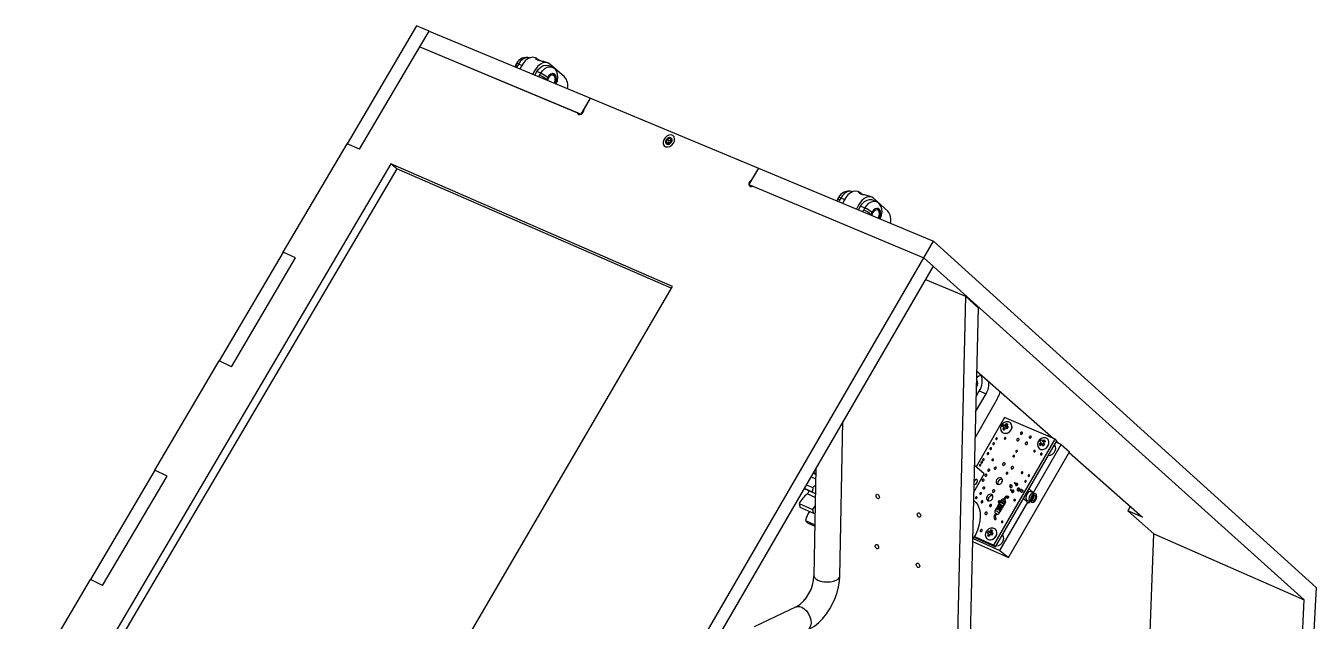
# Model space of a CAD drawing. Extents: x 0 to 151, y 0 to 220.
# Drawn here: x 52.3 to 150.7, y 174.9 to 220.3 of the extents above; entities that cross this region are included whole.
import ezdxf

# ---------------------------------------------------------------- set-up
doc = ezdxf.new("R2010")
doc.units = 0
doc.layers.get('0').update_dxf_attribs({"linetype": 'CONTINUOUS'})

msp = doc.modelspace()

# ---------------------------------------------------------------- linework, layer by layer
at = {"color": 7, "linetype": 'CONTINUOUS'}
for p, q in [((82.073, 220.279), (76.775, 211.286)), ((83.035, 219.878), (82.073, 220.279)), ((82.329, 218.679), (83.035, 219.878)), ((83.035, 219.878), (95.331, 214.758)), ((77.73, 210.87), (82.329, 218.679)), ((82.329, 218.679), (94.33, 213.652)), ((82.329, 218.679), (94.613, 213.533)), ((91.223, 217.801), (91.129, 217.84)), ((92.1, 217.438), (92.008, 217.476)), ((89.607, 217.251), (89.556, 217.163)), ((89.841, 217.365), (89.758, 217.222)), ((91.085, 216.526), (91.236, 216.785)), ((91.541, 216.658), (91.236, 216.785)), ((91.456, 216.515), (91.541, 216.658)), ((92.4, 217.124), (92.095, 217.25)), ((93.355, 216.383), (92.239, 217.352)), ((92.477, 216.617), (92.436, 216.634)), ((91.985, 216.194), (91.973, 216.156)), ((92.652, 216.207), (92.653, 216.253)), ((94.613, 213.533), (95.331, 214.758)), ((94.816, 213.88), (95.331, 214.758)), ((95.331, 214.758), (108.14, 209.425)), ((94.498, 213.507), (94.33, 213.652)), ((101.18, 211.616), (101.111, 211.409)), ((101.377, 211.707), (101.18, 211.616)), ((101.316, 211.498), (101.18, 211.616)), ((101.501, 211.583), (101.316, 211.498)), ((101.504, 211.591), (101.377, 211.707)), ((101.435, 211.383), (101.504, 211.591)), ((71.903, 203.017), (76.774, 211.286)), ((77.73, 210.87), (76.774, 211.286)), ((101.111, 211.409), (101.239, 211.292)), ((101.243, 211.294), (101.111, 211.409)), ((101.239, 211.292), (101.435, 211.383)), ((101.316, 211.498), (101.25, 211.297)), ((80.098, 209.767), (55.069, 167.232)), ((101.582, 200.415), (80.098, 209.767)), ((80.567, 209.384), (80.098, 209.767)), ((80.567, 209.384), (55.602, 166.95)), ((101.496, 200.267), (80.567, 209.384)), ((108.14, 209.425), (107.41, 208.173)), ((108.14, 209.425), (107.616, 208.527)), ((108.14, 209.425), (121.495, 203.864)), ((107.41, 208.173), (120.751, 202.584)), ((107.41, 208.173), (107.58, 208.023)), ((107.705, 208.049), (120.751, 202.584)), ((115.308, 207.628), (115.276, 207.641)), ((115.84, 207.604), (115.739, 207.647)), ((114.155, 207.031), (114.103, 206.942)), ((114.414, 207.146), (114.328, 206.997)), ((116.79, 207.211), (116.69, 207.253)), ((117.116, 206.879), (116.786, 207.015)), ((118.004, 206.151), (116.924, 207.126)), ((115.768, 206.249), (115.925, 206.518)), ((116.254, 206.381), (115.925, 206.518)), ((116.167, 206.232), (116.254, 206.381)), ((116.714, 205.899), (116.701, 205.86)), ((117.205, 206.348), (117.171, 206.362)), ((117.373, 205.989), (117.37, 206.051)), ((120.751, 202.584), (121.495, 203.864)), ((121.495, 203.864), (150.666, 177.454)), ((71.903, 203.017), (67.018, 194.725)), ((72.852, 202.588), (71.903, 203.017)), ((72.852, 202.588), (71.903, 203.017)), ((71.903, 203.017), (71.904, 203.017)), ((67.96, 194.282), (72.852, 202.588)), ((87.266, 144.92), (120.751, 202.584)), ((121.455, 201.952), (88.364, 144.947)), ((121.455, 201.952), (120.751, 202.584)), ((149.754, 176.502), (120.751, 202.584)), ((120.87, 200.943), (123.917, 199.659)), ((75.812, 156.272), (101.582, 200.415)), ((123.917, 199.659), (121.716, 104.731)), ((124.892, 198.783), (122.628, 105.287)), ((124.892, 198.783), (123.917, 199.659)), ((62.118, 186.41), (67.018, 194.725)), ((67.96, 194.282), (67.018, 194.725)), ((124.775, 193.986), (130.632, 188.811)), ((124.7, 190.859), (125.494, 192.23)), ((124.728, 192.015), (124.981, 192.452)), ((124.981, 192.452), (125.494, 192.23)), ((124.652, 188.872), (126.223, 191.588)), ((114.336, 178.315), (114.582, 190.112)), ((126.912, 190.424), (124.728, 186.648)), ((130.759, 188.756), (126.912, 190.424)), ((127.057, 189.71), (127.024, 189.959)), ((126.844, 189.673), (126.729, 189.719)), ((126.844, 189.673), (126.77, 189.519)), ((126.77, 189.519), (126.942, 189.555)), ((126.93, 189.822), (126.815, 189.867)), ((126.815, 189.867), (127.057, 189.71)), ((126.844, 189.673), (126.971, 189.562)), ((126.972, 189.617), (126.897, 189.464)), ((126.93, 189.822), (127.057, 189.71)), ((126.997, 189.606), (127.057, 189.71)), ((127.057, 189.71), (127.168, 189.662)), ((127.058, 189.766), (127.171, 189.667)), ((126.09, 180.672), (130.759, 188.756)), ((126.219, 180.563), (130.886, 188.643)), ((129.099, 184.696), (131.212, 188.355)), ((129.665, 188.494), (129.545, 188.376)), ((129.545, 188.376), (129.792, 188.382)), ((129.792, 188.382), (129.596, 188.596)), ((129.746, 188.38), (129.626, 188.262)), ((129.665, 188.494), (129.792, 188.382)), ((129.746, 188.38), (129.834, 188.261)), ((129.746, 188.38), (129.872, 188.269)), ((129.792, 188.382), (129.895, 188.47)), ((129.862, 188.284), (129.792, 188.382)), ((129.797, 188.606), (129.924, 188.495)), ((129.878, 188.493), (129.967, 188.374)), ((129.926, 188.53), (129.936, 188.707)), ((130.229, 188.732), (130.168, 188.795)), ((130.759, 188.756), (130.886, 188.643)), ((131.212, 188.355), (130.819, 188.526)), ((130.865, 188.605), (131.085, 188.41)), ((131.212, 188.355), (131.846, 187.795)), ((127.195, 179.738), (131.846, 187.795)), ((131.824, 187.758), (137.429, 182.805)), ((62.118, 186.409), (57.205, 178.07)), ((63.054, 185.952), (62.118, 186.41)), ((62.118, 186.41), (62.119, 186.409)), ((63.054, 185.952), (62.118, 186.409)), ((112.518, 186.557), (112.364, 178.352)), ((112.419, 186.386), (112.514, 186.344)), ((124.551, 184.731), (125.35, 186.113)), ((125.35, 186.113), (124.6, 186.758)), ((58.134, 177.598), (63.054, 185.952)), ((111.616, 185.003), (112.361, 184.665)), ((111.624, 185.016), (112.244, 184.736)), ((111.785, 185.294), (112.286, 185.067)), ((127.334, 185.147), (127.308, 185.158)), ((127.308, 185.158), (127.402, 185.077)), ((127.337, 185.246), (127.311, 185.257)), ((127.334, 185.147), (127.413, 185.079)), ((127.405, 185.286), (127.379, 185.297)), ((127.412, 185.282), (127.492, 185.212)), ((127.459, 185.247), (127.447, 185.251)), ((127.666, 185.441), (127.649, 185.411)), ((127.659, 185.398), (127.736, 185.331)), ((127.681, 185.404), (127.698, 185.433)), ((127.792, 185.377), (127.775, 185.347)), ((127.775, 185.347), (127.884, 185.252)), ((127.792, 185.377), (127.905, 185.279)), ((128.077, 184.944), (128.001, 185.009)), ((129.171, 184.633), (128.771, 184.98)), ((126.566, 184.004), (126.532, 183.944)), ((126.639, 184.112), (126.578, 184.007)), ((126.922, 184.307), (126.836, 184.157)), ((126.911, 184.114), (126.998, 184.264)), ((127.099, 184.333), (127.163, 184.277)), ((127.1, 184.331), (127.099, 184.333)), ((127.22, 184.343), (127.156, 184.399)), ((127.364, 184.918), (127.346, 184.888)), ((127.357, 184.874), (127.434, 184.808)), ((127.395, 184.91), (127.378, 184.88)), ((127.489, 184.853), (127.472, 184.823)), ((127.472, 184.823), (127.582, 184.728)), ((127.489, 184.853), (127.602, 184.756)), ((127.887, 184.877), (127.963, 184.812)), ((128.13, 184.796), (128.104, 184.807)), ((128.104, 184.807), (128.212, 184.714)), ((128.133, 184.894), (128.107, 184.906)), ((128.13, 184.796), (128.224, 184.714)), ((128.201, 184.935), (128.175, 184.946)), ((128.208, 184.93), (128.318, 184.835)), ((128.281, 184.884), (128.254, 184.89)), ((128.739, 183.886), (128.338, 184.232)), ((128.613, 184.114), (128.857, 184.006)), ((128.818, 184.023), (128.739, 183.886)), ((128.826, 184.025), (128.857, 184.006)), ((128.828, 184.025), (128.859, 184.005)), ((128.859, 184.005), (128.987, 183.948)), ((129.141, 184.644), (128.896, 184.752)), ((129.271, 184.586), (129.142, 184.643)), ((129.171, 184.633), (129.17, 184.631)), ((111.246, 183.865), (112.27, 183.399)), ((111.3, 183.585), (112.324, 183.119)), ((126.231, 183.11), (126.144, 182.96)), ((126.248, 183.435), (126.172, 183.304)), ((126.22, 182.917), (126.306, 183.067)), ((126.279, 183.507), (126.244, 183.447)), ((126.334, 183.585), (126.291, 183.51)), ((126.365, 183.656), (126.331, 183.596)), ((126.42, 183.734), (126.377, 183.659)), ((126.452, 183.806), (126.417, 183.746)), ((126.535, 183.932), (126.464, 183.809)), ((126.504, 183.112), (126.58, 183.244)), ((126.551, 180.283), (128.667, 183.948)), ((126.591, 183.247), (126.626, 183.307)), ((126.623, 183.318), (126.666, 183.393)), ((126.678, 183.396), (126.713, 183.456)), ((126.709, 183.468), (126.753, 183.543)), ((126.764, 183.546), (126.799, 183.606)), ((126.796, 183.618), (126.867, 183.741)), ((126.879, 183.744), (126.913, 183.804)), ((126.91, 183.816), (126.971, 183.92)), ((128.739, 183.886), (128.739, 183.886)), ((136.489, 183.635), (136.296, 183.301)), ((138.289, 181.544), (136.296, 183.301)), ((137.429, 182.805), (136.296, 183.301)), ((111.73, 182.567), (112.437, 182.245)), ((111.872, 182.382), (112.435, 182.125)), ((126.148, 182.687), (126.213, 182.632)), ((126.27, 182.698), (126.205, 182.753)), ((126.206, 182.753), (126.205, 182.753)), ((124.516, 181.198), (126.551, 180.283)), ((124.579, 181.3), (126.219, 180.563)), ((124.602, 181.341), (126.09, 180.672)), ((125.688, 181.564), (125.572, 181.612)), ((125.688, 181.564), (125.613, 181.41)), ((125.613, 181.41), (125.788, 181.449)), ((125.774, 181.714), (125.659, 181.762)), ((125.659, 181.762), (125.903, 181.605)), ((125.688, 181.564), (125.816, 181.455)), ((125.816, 181.507), (125.741, 181.352)), ((125.774, 181.714), (125.903, 181.605)), ((125.839, 181.496), (125.903, 181.605)), ((125.903, 181.605), (125.869, 181.852)), ((125.902, 181.657), (126.018, 181.559)), ((125.903, 181.605), (126.016, 181.555)), ((137.816, 169.344), (138.289, 181.544)), ((138.289, 181.544), (149.754, 176.502)), ((124.46, 180.969), (127.195, 179.738)), ((126.09, 180.672), (126.219, 180.563)), ((126.551, 180.283), (127.195, 179.738)), ((52.277, 169.706), (57.205, 178.07)), ((58.134, 177.598), (57.205, 178.07)), ((150.666, 177.454), (147.711, 120.578)), ((111.743, 176.641), (111.699, 176.565)), ((146.874, 120.068), (149.754, 176.502)), ((111.018, 175.97), (107.817, 174.464))]:
    msp.add_line(p, q, dxfattribs=at)
at = {"color": 8, "linetype": 'CONTINUOUS'}
for p, q in [((92.008, 217.475), (91.827, 217.534)), ((89.758, 217.222), (89.69, 217.107)), ((90.096, 217.259), (89.841, 217.365)), ((91.389, 216.4), (91.456, 216.515)), ((91.985, 216.194), (91.965, 216.16)), ((114.328, 206.997), (114.258, 206.877)), ((114.701, 207.027), (114.414, 207.146)), ((116.69, 207.251), (116.573, 207.289)), ((116.097, 206.112), (116.167, 206.232)), ((116.714, 205.899), (116.693, 205.863)), ((112.299, 186.178), (112.509, 186.084)), ((112.51, 186.128), (112.319, 186.214)), ((112.503, 185.715), (112.128, 185.884)), ((112.476, 184.309), (111.86, 184.588))]:
    msp.add_line(p, q, dxfattribs=at)
for points in [[(90.7, 217.829), (90.672, 217.839), (90.505, 217.86), (90.326, 217.819), (90.148, 217.717), (89.982, 217.563), (89.841, 217.365)], [(91.784, 217.545), (91.606, 217.585), (91.441, 217.623), (91.301, 217.668), (91.208, 217.721), (91.16, 217.784), (91.178, 217.811), (91.222, 217.799)], [(89.607, 217.251), (89.61, 217.254), (89.628, 217.259), (89.659, 217.255), (89.703, 217.243), (89.758, 217.222)], [(91.541, 216.658), (91.683, 216.856), (91.848, 217.012), (92.027, 217.114), (92.206, 217.155), (92.373, 217.134), (92.4, 217.124)], [(115.276, 207.641), (115.249, 207.651), (115.084, 207.67), (114.906, 207.624), (114.727, 207.515), (114.559, 207.352), (114.414, 207.146)], [(116.254, 206.381), (116.4, 206.588), (116.567, 206.751), (116.747, 206.86), (116.925, 206.907), (117.089, 206.889), (117.116, 206.878)], [(127.156, 184.399), (127.159, 184.395), (127.165, 184.382), (127.165, 184.367), (127.159, 184.351), (127.148, 184.338), (127.135, 184.329), (127.119, 184.326), (127.106, 184.328), (127.1, 184.331)], [(126.229, 183.107), (126.224, 183.112), (126.224, 183.115), (126.231, 183.114), (126.244, 183.109), (126.261, 183.101), (126.279, 183.091), (126.295, 183.08), (126.307, 183.071), (126.313, 183.065), (126.313, 183.062), (126.306, 183.063), (126.304, 183.063)], [(126.148, 182.687), (126.155, 182.683), (126.169, 182.68), (126.184, 182.684), (126.198, 182.693), (126.208, 182.706), (126.214, 182.721), (126.214, 182.737), (126.209, 182.749), (126.206, 182.753)], [(112.364, 178.352), (112.364, 178.34), (112.403, 178.221), (112.505, 178.11), (112.666, 178.014), (112.873, 177.94), (113.113, 177.892), (113.369, 177.875), (113.624, 177.889), (113.86, 177.934), (114.062, 178.006), (114.214, 178.1), (114.308, 178.21), (114.336, 178.315)], [(111.018, 175.97), (111.096, 175.998), (111.269, 176.005), (111.453, 175.949), (111.636, 175.833), (111.806, 175.666), (111.95, 175.459), (112.06, 175.225), (112.127, 174.982), (112.147, 174.745), (112.119, 174.531), (112.044, 174.354), (111.928, 174.226), (111.86, 174.186)]]:
    msp.add_lwpolyline(points, dxfattribs=at)
at = {"color": 7, "linetype": 'CONTINUOUS'}
for points in [[(91.129, 217.84), (91.112, 217.847), (90.931, 217.878), (90.738, 217.846), (90.542, 217.752), (90.355, 217.602), (90.188, 217.405), (90.05, 217.171), (89.975, 216.989)], [(92.239, 217.352), (92.083, 217.445), (91.903, 217.476), (91.709, 217.444), (91.513, 217.35), (91.326, 217.199), (91.159, 217.001), (91.021, 216.767), (90.945, 216.584)], [(91.222, 217.799), (91.236, 217.795), (91.328, 217.729)], [(91.328, 217.729), (91.339, 217.723), (91.348, 217.714), (91.355, 217.702), (91.358, 217.689), (91.359, 217.675), (91.357, 217.66), (91.353, 217.644), (91.345, 217.629)], [(91.472, 217.62), (91.379, 217.69), (91.341, 217.721)], [(89.693, 217.394), (89.652, 217.324), (89.594, 217.228)], [(91.236, 216.785), (91.378, 216.983), (91.544, 217.138), (91.722, 217.24), (91.901, 217.282), (92.068, 217.26), (92.095, 217.25)], [(92.563, 215.911), (92.629, 216.068), (92.652, 216.231), (92.627, 216.375), (92.558, 216.478), (92.455, 216.524), (92.335, 216.506), (92.215, 216.427), (92.114, 216.299), (92.048, 216.141), (92.044, 216.127)], [(92.633, 215.882), (92.698, 216.036), (92.732, 216.22), (92.719, 216.39), (92.659, 216.525), (92.561, 216.61), (92.436, 216.634), (92.3, 216.594), (92.167, 216.495), (92.056, 216.349)], [(92.717, 215.847), (92.742, 215.897), (92.817, 216.119), (92.847, 216.353), (92.825, 216.589), (92.76, 216.777), (92.657, 216.936), (92.52, 217.059), (92.398, 217.118)], [(94.33, 213.652), (94.363, 213.572), (94.429, 213.521), (94.517, 213.507), (94.613, 213.533), (94.703, 213.594), (94.773, 213.682), (94.813, 213.782), (94.816, 213.88)], [(101.382, 211.087), (101.533, 211.188), (101.654, 211.33), (101.728, 211.496), (101.745, 211.662), (101.704, 211.806), (101.608, 211.908), (101.472, 211.956), (101.314, 211.942), (101.155, 211.868), (101.017, 211.745), (100.918, 211.588), (100.871, 211.42), (100.884, 211.262), (100.953, 211.137), (101.071, 211.06), (101.22, 211.043), (101.382, 211.087)], [(101.452, 211.747), (101.363, 211.761), (101.265, 211.735), (101.174, 211.674), (101.103, 211.585), (101.063, 211.484), (101.06, 211.385), (101.095, 211.304), (101.163, 211.252), (101.252, 211.238), (101.35, 211.264), (101.441, 211.326), (101.512, 211.414), (101.552, 211.516), (101.555, 211.615), (101.52, 211.696), (101.452, 211.747)], [(107.616, 208.527), (107.524, 208.465), (107.452, 208.376), (107.412, 208.273), (107.41, 208.173), (107.446, 208.09), (107.515, 208.038), (107.606, 208.023), (107.705, 208.049)], [(115.739, 207.647), (115.721, 207.653), (115.544, 207.682), (115.351, 207.645), (115.155, 207.544), (114.966, 207.386), (114.796, 207.179), (114.654, 206.935), (114.574, 206.745)], [(116.573, 207.289), (116.488, 207.317), (116.277, 207.364), (116.103, 207.404), (115.954, 207.453), (115.851, 207.51), (115.791, 207.579), (115.8, 207.612), (115.839, 207.602), (115.852, 207.599), (115.939, 207.534)], [(114.243, 207.179), (114.2, 207.106), (114.14, 207.006)], [(116.924, 207.126), (116.772, 207.218), (116.595, 207.246), (116.403, 207.209), (116.206, 207.108), (116.017, 206.949), (115.847, 206.742), (115.705, 206.498), (115.625, 206.308)], [(116.573, 207.293), (116.41, 207.337), (116.215, 207.381), (116.069, 207.419), (115.948, 207.464), (115.878, 207.507), (115.852, 207.534), (115.853, 207.533)], [(115.925, 206.518), (116.07, 206.725), (116.238, 206.888), (116.417, 206.997), (116.595, 207.044), (116.759, 207.025), (116.786, 207.015)], [(117.421, 205.56), (117.448, 205.613), (117.527, 205.842), (117.561, 206.084), (117.543, 206.329), (117.479, 206.523), (117.377, 206.686), (117.239, 206.811), (117.114, 206.872)], [(117.278, 205.62), (117.348, 205.783), (117.374, 205.952), (117.353, 206.099), (117.287, 206.203), (117.187, 206.249), (117.068, 206.228), (116.947, 206.144), (116.844, 206.01), (116.774, 205.846), (116.77, 205.831)], [(117.346, 205.591), (117.415, 205.751), (117.453, 205.941), (117.444, 206.116), (117.389, 206.254), (117.294, 206.34), (117.171, 206.362), (117.035, 206.318), (116.902, 206.213), (116.788, 206.06)], [(127.024, 189.959), (126.957, 189.864), (126.93, 189.822)], [(127.152, 189.903), (127.059, 189.945), (127.024, 189.959)], [(127.152, 189.903), (127.084, 189.808), (127.058, 189.766)], [(126.815, 189.867), (126.751, 189.762), (126.729, 189.719)], [(126.77, 189.519), (126.86, 189.479), (126.897, 189.464)], [(127.106, 189.555), (127.01, 189.6), (126.972, 189.617)], [(127.192, 189.704), (127.096, 189.749), (127.058, 189.766)], [(127.106, 189.555), (127.168, 189.662), (127.192, 189.704)], [(128.238, 189.29), (128.211, 189.295), (128.18, 189.288), (128.153, 189.27), (128.131, 189.244), (128.12, 189.213), (128.119, 189.183), (128.131, 189.158), (128.152, 189.141), (128.18, 189.136), (128.21, 189.143), (128.238, 189.161), (128.259, 189.188), (128.271, 189.219), (128.271, 189.249), (128.26, 189.274), (128.238, 189.29)], [(128.905, 189.001), (128.877, 189.006), (128.847, 188.998), (128.819, 188.98), (128.798, 188.954), (128.786, 188.923), (128.786, 188.893), (128.797, 188.868), (128.819, 188.851), (128.846, 188.846), (128.877, 188.853), (128.905, 188.872), (128.926, 188.898), (128.938, 188.929), (128.938, 188.959), (128.926, 188.984), (128.905, 189.001)], [(125.882, 188.105), (125.86, 188.109), (125.836, 188.104), (125.814, 188.089), (125.797, 188.068), (125.788, 188.044), (125.788, 188.02), (125.797, 188), (125.813, 187.987), (125.835, 187.983), (125.859, 187.988), (125.881, 188.003), (125.898, 188.024), (125.908, 188.048), (125.908, 188.072), (125.899, 188.092), (125.882, 188.105)], [(126.107, 188.48), (126.085, 188.484), (126.061, 188.479), (126.038, 188.464), (126.022, 188.443), (126.012, 188.419), (126.012, 188.395), (126.021, 188.375), (126.038, 188.362), (126.06, 188.358), (126.084, 188.363), (126.106, 188.378), (126.123, 188.399), (126.132, 188.423), (126.132, 188.447), (126.123, 188.467), (126.107, 188.48)], [(126.325, 188.858), (126.303, 188.862), (126.279, 188.856), (126.257, 188.842), (126.24, 188.821), (126.231, 188.797), (126.231, 188.773), (126.24, 188.753), (126.256, 188.74), (126.279, 188.736), (126.302, 188.741), (126.325, 188.756), (126.342, 188.777), (126.351, 188.801), (126.351, 188.825), (126.342, 188.845), (126.325, 188.858)], [(126.981, 188.887), (126.959, 188.891), (126.935, 188.885), (126.913, 188.871), (126.896, 188.85), (126.886, 188.826), (126.886, 188.802), (126.895, 188.781), (126.912, 188.768), (126.934, 188.764), (126.958, 188.77), (126.98, 188.785), (126.997, 188.806), (127.007, 188.83), (127.007, 188.854), (126.998, 188.874), (126.981, 188.887)], [(127.98, 188.816), (127.946, 188.822), (127.91, 188.813), (127.877, 188.791), (127.851, 188.76), (127.837, 188.723), (127.837, 188.687), (127.851, 188.656), (127.876, 188.637), (127.91, 188.631), (127.946, 188.639), (127.979, 188.661), (128.005, 188.693), (128.019, 188.729), (128.019, 188.766), (128.005, 188.796), (127.98, 188.816)], [(128.621, 188.536), (128.587, 188.542), (128.551, 188.534), (128.518, 188.512), (128.492, 188.481), (128.478, 188.444), (128.478, 188.407), (128.492, 188.377), (128.517, 188.358), (128.551, 188.352), (128.587, 188.36), (128.62, 188.382), (128.646, 188.414), (128.66, 188.45), (128.66, 188.487), (128.646, 188.517), (128.621, 188.536)], [(129.524, 188.061), (129.536, 188.05), (129.663, 187.983), (129.816, 187.974), (129.975, 188.026), (130.118, 188.13), (130.226, 188.273), (130.285, 188.436), (130.285, 188.596), (130.229, 188.732)], [(129.545, 188.376), (129.601, 188.294), (129.626, 188.262)], [(129.728, 188.708), (129.631, 188.629), (129.596, 188.596)], [(129.596, 188.596), (129.643, 188.526), (129.665, 188.494)], [(129.728, 188.708), (129.775, 188.638), (129.797, 188.606)], [(129.936, 188.707), (129.837, 188.638), (129.797, 188.606)], [(129.834, 188.261), (129.929, 188.342), (129.967, 188.374)], [(130.017, 188.594), (129.918, 188.524), (129.878, 188.493)], [(130.017, 188.594), (129.959, 188.678), (129.936, 188.707)], [(130.233, 187.512), (130.243, 187.512), (130.401, 187.539), (130.554, 187.619), (130.682, 187.743), (130.77, 187.896), (130.808, 188.059), (130.791, 188.213), (130.721, 188.339), (130.715, 188.346)], [(125.203, 187.055), (125.181, 187.059), (125.157, 187.054), (125.135, 187.039), (125.118, 187.018), (125.108, 186.994), (125.108, 186.97), (125.117, 186.95), (125.134, 186.937), (125.156, 186.932), (125.18, 186.938), (125.202, 186.952), (125.219, 186.973), (125.229, 186.998), (125.229, 187.022), (125.22, 187.042), (125.203, 187.055)], [(125.323, 187.263), (125.301, 187.267), (125.277, 187.262), (125.255, 187.247), (125.238, 187.226), (125.229, 187.202), (125.229, 187.178), (125.238, 187.158), (125.255, 187.145), (125.277, 187.141), (125.301, 187.146), (125.323, 187.161), (125.34, 187.182), (125.349, 187.206), (125.349, 187.23), (125.34, 187.25), (125.323, 187.263)], [(125.67, 187.725), (125.648, 187.729), (125.624, 187.723), (125.602, 187.709), (125.585, 187.688), (125.575, 187.663), (125.575, 187.639), (125.584, 187.619), (125.601, 187.606), (125.623, 187.602), (125.647, 187.608), (125.669, 187.622), (125.686, 187.643), (125.695, 187.668), (125.695, 187.692), (125.686, 187.712), (125.67, 187.725)], [(126.034, 187.25), (126.012, 187.254), (125.988, 187.248), (125.966, 187.234), (125.949, 187.213), (125.94, 187.188), (125.939, 187.164), (125.948, 187.144), (125.965, 187.131), (125.987, 187.127), (126.011, 187.133), (126.034, 187.147), (126.051, 187.168), (126.06, 187.192), (126.06, 187.217), (126.051, 187.237), (126.034, 187.25)], [(126.903, 186.952), (126.869, 186.958), (126.833, 186.95), (126.8, 186.928), (126.774, 186.897), (126.76, 186.86), (126.76, 186.823), (126.774, 186.793), (126.799, 186.773), (126.833, 186.767), (126.869, 186.776), (126.902, 186.798), (126.928, 186.829), (126.942, 186.866), (126.942, 186.902), (126.928, 186.933), (126.903, 186.952)], [(127.634, 187.525), (127.612, 187.529), (127.588, 187.523), (127.566, 187.509), (127.549, 187.488), (127.54, 187.463), (127.54, 187.439), (127.549, 187.419), (127.566, 187.406), (127.588, 187.402), (127.612, 187.407), (127.634, 187.422), (127.651, 187.443), (127.66, 187.467), (127.66, 187.492), (127.651, 187.512), (127.634, 187.525)], [(127.853, 187.904), (127.831, 187.908), (127.807, 187.902), (127.785, 187.887), (127.768, 187.866), (127.759, 187.842), (127.759, 187.818), (127.768, 187.798), (127.785, 187.785), (127.807, 187.781), (127.831, 187.786), (127.853, 187.801), (127.87, 187.822), (127.879, 187.846), (127.879, 187.87), (127.87, 187.891), (127.853, 187.904)], [(129.223, 187.91), (129.201, 187.914), (129.177, 187.908), (129.154, 187.893), (129.137, 187.872), (129.128, 187.848), (129.128, 187.824), (129.137, 187.804), (129.154, 187.79), (129.176, 187.786), (129.2, 187.792), (129.223, 187.807), (129.24, 187.828), (129.249, 187.852), (129.249, 187.876), (129.24, 187.896), (129.223, 187.91)], [(129.738, 187.685), (129.715, 187.689), (129.691, 187.684), (129.669, 187.669), (129.652, 187.648), (129.642, 187.623), (129.642, 187.599), (129.652, 187.579), (129.669, 187.566), (129.691, 187.562), (129.715, 187.568), (129.737, 187.582), (129.754, 187.603), (129.764, 187.628), (129.764, 187.652), (129.755, 187.672), (129.738, 187.685)], [(125.082, 186.847), (125.06, 186.851), (125.036, 186.845), (125.014, 186.831), (124.997, 186.81), (124.988, 186.786), (124.988, 186.761), (124.997, 186.741), (125.014, 186.728), (125.036, 186.724), (125.06, 186.73), (125.082, 186.744), (125.099, 186.765), (125.108, 186.79), (125.108, 186.814), (125.099, 186.834), (125.082, 186.847)], [(125.524, 186.092), (125.497, 186.097), (125.467, 186.09), (125.439, 186.072), (125.418, 186.045), (125.406, 186.014), (125.406, 185.984), (125.417, 185.959), (125.438, 185.942), (125.466, 185.937), (125.496, 185.944), (125.524, 185.962), (125.545, 185.989), (125.557, 186.02), (125.557, 186.05), (125.546, 186.075), (125.524, 186.092)], [(125.743, 186.47), (125.715, 186.475), (125.685, 186.468), (125.658, 186.45), (125.636, 186.424), (125.625, 186.393), (125.625, 186.363), (125.636, 186.337), (125.657, 186.321), (125.685, 186.316), (125.715, 186.323), (125.743, 186.341), (125.764, 186.367), (125.776, 186.398), (125.776, 186.428), (125.764, 186.454), (125.743, 186.47)], [(126.239, 186.636), (126.212, 186.642), (126.182, 186.634), (126.154, 186.616), (126.133, 186.59), (126.121, 186.559), (126.121, 186.529), (126.132, 186.504), (126.153, 186.487), (126.181, 186.482), (126.211, 186.489), (126.239, 186.507), (126.26, 186.534), (126.272, 186.564), (126.272, 186.595), (126.261, 186.62), (126.239, 186.636)], [(127.126, 186.228), (127.103, 186.232), (127.079, 186.226), (127.057, 186.212), (127.04, 186.19), (127.031, 186.166), (127.031, 186.142), (127.04, 186.122), (127.057, 186.108), (127.079, 186.104), (127.103, 186.11), (127.125, 186.124), (127.142, 186.146), (127.152, 186.17), (127.152, 186.194), (127.142, 186.214), (127.126, 186.228)], [(127.543, 186.671), (127.509, 186.677), (127.473, 186.669), (127.44, 186.647), (127.414, 186.615), (127.4, 186.579), (127.4, 186.542), (127.414, 186.512), (127.439, 186.492), (127.473, 186.486), (127.509, 186.495), (127.542, 186.516), (127.568, 186.548), (127.582, 186.585), (127.582, 186.621), (127.568, 186.651), (127.543, 186.671)], [(128.273, 186.266), (128.251, 186.27), (128.227, 186.265), (128.205, 186.25), (128.188, 186.229), (128.178, 186.205), (128.178, 186.18), (128.188, 186.16), (128.204, 186.147), (128.227, 186.143), (128.251, 186.149), (128.273, 186.163), (128.29, 186.184), (128.299, 186.209), (128.299, 186.233), (128.29, 186.253), (128.273, 186.266)], [(128.787, 186.04), (128.765, 186.044), (128.741, 186.039), (128.719, 186.024), (128.702, 186.003), (128.692, 185.979), (128.692, 185.954), (128.702, 185.934), (128.719, 185.921), (128.741, 185.917), (128.765, 185.923), (128.787, 185.937), (128.804, 185.958), (128.814, 185.983), (128.814, 186.007), (128.804, 186.027), (128.787, 186.04)], [(124.567, 185.388), (124.57, 185.38), (124.598, 185.336), (124.643, 185.318), (124.695, 185.329), (124.749, 185.369), (124.795, 185.429), (124.826, 185.503), (124.839, 185.577), (124.83, 185.642), (124.801, 185.686)], [(124.801, 185.686), (124.757, 185.704), (124.704, 185.692), (124.651, 185.653), (124.605, 185.592), (124.573, 185.519), (124.57, 185.508)], [(125.306, 185.713), (125.278, 185.718), (125.248, 185.711), (125.22, 185.693), (125.199, 185.667), (125.187, 185.636), (125.187, 185.606), (125.198, 185.58), (125.219, 185.564), (125.247, 185.559), (125.277, 185.566), (125.305, 185.584), (125.326, 185.61), (125.338, 185.641), (125.338, 185.671), (125.327, 185.697), (125.306, 185.713)], [(125.36, 185.116), (125.333, 185.121), (125.303, 185.114), (125.275, 185.096), (125.253, 185.07), (125.242, 185.039), (125.242, 185.009), (125.253, 184.983), (125.274, 184.967), (125.302, 184.962), (125.332, 184.969), (125.36, 184.987), (125.381, 185.013), (125.393, 185.044), (125.393, 185.074), (125.382, 185.099), (125.36, 185.116)], [(126.64, 185.805), (126.552, 185.821), (126.455, 185.799), (126.366, 185.741), (126.298, 185.656), (126.261, 185.558), (126.26, 185.461), (126.297, 185.38), (126.364, 185.327), (126.453, 185.311), (126.549, 185.333), (126.639, 185.391), (126.707, 185.476), (126.744, 185.574), (126.745, 185.671), (126.708, 185.752), (126.64, 185.805)], [(127.311, 185.257), (127.319, 185.269), (127.329, 185.28), (127.339, 185.289), (127.349, 185.295), (127.359, 185.299), (127.369, 185.3), (127.378, 185.298), (127.379, 185.297)], [(127.327, 185.143), (127.328, 185.129), (127.341, 185.101), (127.364, 185.082), (127.395, 185.077), (127.428, 185.084), (127.459, 185.104), (127.482, 185.134), (127.495, 185.167), (127.495, 185.201), (127.483, 185.229), (127.459, 185.247), (127.459, 185.247)], [(127.412, 185.282), (127.404, 185.286), (127.395, 185.289), (127.385, 185.288), (127.375, 185.284), (127.364, 185.278), (127.354, 185.269), (127.345, 185.258), (127.337, 185.246)], [(127.681, 185.404), (127.67, 185.408), (127.661, 185.411), (127.655, 185.412), (127.65, 185.412), (127.649, 185.411), (127.65, 185.408), (127.653, 185.403), (127.659, 185.398)], [(127.754, 185.323), (127.749, 185.305), (127.749, 185.271), (127.761, 185.243), (127.785, 185.225), (127.815, 185.219), (127.849, 185.227), (127.879, 185.247), (127.903, 185.276), (127.916, 185.31), (127.916, 185.344), (127.903, 185.372), (127.88, 185.39), (127.88, 185.39)], [(127.987, 185.018), (127.959, 185.023), (127.929, 185.016), (127.901, 184.998), (127.88, 184.972), (127.868, 184.941), (127.868, 184.91), (127.88, 184.885), (127.901, 184.868), (127.929, 184.863), (127.959, 184.87), (127.987, 184.888), (128.008, 184.915), (128.02, 184.946), (128.02, 184.976), (128.009, 185.001), (127.987, 185.018)], [(127.876, 184.89), (127.877, 184.873), (127.892, 184.84), (127.92, 184.818), (127.956, 184.811), (127.996, 184.821), (128.032, 184.844), (128.06, 184.879), (128.075, 184.919), (128.075, 184.958), (128.06, 184.991), (128.032, 185.013), (128.032, 185.013)], [(128.032, 185.013), (127.996, 185.019), (127.985, 185.018)], [(128.537, 185.606), (128.515, 185.611), (128.49, 185.605), (128.468, 185.591), (128.451, 185.569), (128.442, 185.545), (128.442, 185.521), (128.451, 185.5), (128.468, 185.487), (128.49, 185.483), (128.514, 185.489), (128.537, 185.503), (128.554, 185.524), (128.563, 185.549), (128.563, 185.573), (128.554, 185.593), (128.537, 185.606)], [(117.104, 184.448), (117.115, 184.505), (117.144, 184.544), (117.187, 184.56), (117.237, 184.55), (117.286, 184.515), (117.328, 184.461), (117.356, 184.397), (117.364, 184.331), (117.354, 184.275), (117.324, 184.235), (117.282, 184.22), (117.231, 184.23), (117.182, 184.265), (117.14, 184.318), (117.113, 184.383), (117.104, 184.448)], [(124.536, 184.099), (124.562, 184.083), (124.737, 183.934), (124.877, 183.731), (124.978, 183.481), (125.036, 183.192), (125.05, 182.871), (125.019, 182.529), (124.945, 182.176), (124.83, 181.824), (124.677, 181.481), (124.491, 181.159), (124.464, 181.117)], [(124.779, 184.359), (124.756, 184.363), (124.732, 184.357), (124.71, 184.343), (124.693, 184.322), (124.684, 184.297), (124.684, 184.273), (124.693, 184.253), (124.71, 184.239), (124.732, 184.235), (124.756, 184.241), (124.778, 184.255), (124.795, 184.276), (124.804, 184.301), (124.804, 184.325), (124.795, 184.346), (124.779, 184.359)], [(125.11, 184.683), (125.088, 184.687), (125.064, 184.682), (125.042, 184.667), (125.025, 184.646), (125.016, 184.622), (125.015, 184.597), (125.024, 184.577), (125.041, 184.564), (125.063, 184.56), (125.087, 184.565), (125.11, 184.58), (125.127, 184.601), (125.136, 184.625), (125.136, 184.65), (125.127, 184.67), (125.11, 184.683)], [(125.228, 184.066), (125.201, 184.071), (125.172, 184.064), (125.145, 184.047), (125.125, 184.021), (125.113, 183.992), (125.113, 183.962), (125.124, 183.938), (125.144, 183.922), (125.171, 183.917), (125.2, 183.924), (125.227, 183.941), (125.248, 183.967), (125.259, 183.996), (125.259, 184.026), (125.248, 184.05), (125.228, 184.066)], [(125.915, 184.551), (125.826, 184.568), (125.73, 184.545), (125.641, 184.487), (125.573, 184.403), (125.536, 184.305), (125.535, 184.207), (125.571, 184.126), (125.639, 184.073), (125.728, 184.057), (125.824, 184.079), (125.913, 184.137), (125.982, 184.221), (126.019, 184.32), (126.019, 184.417), (125.983, 184.498), (125.915, 184.551)], [(126.116, 184.904), (126.083, 184.91), (126.047, 184.902), (126.014, 184.88), (125.988, 184.848), (125.974, 184.812), (125.974, 184.775), (125.988, 184.745), (126.013, 184.725), (126.046, 184.719), (126.082, 184.727), (126.116, 184.749), (126.141, 184.781), (126.155, 184.817), (126.155, 184.854), (126.142, 184.884), (126.116, 184.904)], [(126.516, 184.059), (126.493, 184.064), (126.469, 184.058), (126.447, 184.044), (126.43, 184.022), (126.42, 183.998), (126.42, 183.974), (126.429, 183.953), (126.446, 183.94), (126.469, 183.936), (126.493, 183.941), (126.515, 183.956), (126.532, 183.977), (126.542, 184.002), (126.542, 184.026), (126.533, 184.046), (126.516, 184.059)], [(126.969, 183.921), (126.976, 183.931), (126.989, 183.979), (126.987, 184.019), (126.976, 184.052), (126.961, 184.077), (126.943, 184.097), (126.922, 184.115), (126.887, 184.138), (126.854, 184.156), (126.819, 184.172), (126.777, 184.182), (126.739, 184.181), (126.693, 184.165), (126.654, 184.134), (126.641, 184.111)], [(127.156, 184.399), (127.112, 184.421), (127.061, 184.422), (127.01, 184.401), (126.957, 184.355), (126.922, 184.307)], [(126.998, 184.264), (127.021, 184.296), (127.05, 184.323), (127.075, 184.336), (127.09, 184.337), (127.099, 184.333)], [(127.098, 184.332), (127.099, 184.312), (127.108, 184.292), (127.125, 184.278), (127.147, 184.274), (127.171, 184.28), (127.193, 184.294), (127.211, 184.315), (127.22, 184.34), (127.22, 184.364), (127.211, 184.385), (127.194, 184.398)], [(127.194, 184.398), (127.172, 184.402), (127.155, 184.399)], [(127.378, 184.88), (127.368, 184.884), (127.359, 184.887), (127.352, 184.889), (127.348, 184.889), (127.346, 184.887), (127.347, 184.884), (127.351, 184.88), (127.357, 184.874)], [(127.452, 184.8), (127.446, 184.781), (127.446, 184.748), (127.459, 184.72), (127.482, 184.702), (127.513, 184.696), (127.546, 184.704), (127.577, 184.724), (127.601, 184.753), (127.614, 184.787), (127.614, 184.82), (127.601, 184.848), (127.578, 184.866), (127.578, 184.866)], [(127.707, 184.17), (127.685, 184.175), (127.661, 184.169), (127.639, 184.154), (127.622, 184.133), (127.612, 184.109), (127.612, 184.085), (127.621, 184.064), (127.638, 184.051), (127.661, 184.047), (127.685, 184.052), (127.707, 184.067), (127.724, 184.088), (127.733, 184.113), (127.733, 184.137), (127.724, 184.157), (127.707, 184.17)], [(128.107, 184.906), (128.115, 184.918), (128.125, 184.929), (128.135, 184.938), (128.145, 184.944), (128.156, 184.948), (128.165, 184.948), (128.174, 184.946), (128.175, 184.946)], [(128.208, 184.93), (128.2, 184.935), (128.191, 184.937), (128.181, 184.936), (128.171, 184.933), (128.161, 184.926), (128.151, 184.918), (128.141, 184.907), (128.133, 184.894)], [(128.149, 184.768), (128.15, 184.766), (128.162, 184.738), (128.186, 184.719), (128.217, 184.714), (128.25, 184.721), (128.281, 184.741), (128.304, 184.771), (128.317, 184.805), (128.317, 184.838), (128.305, 184.866), (128.281, 184.884), (128.281, 184.884)], [(128.896, 184.752), (128.853, 184.762), (128.764, 184.742), (128.673, 184.675), (128.595, 184.571), (128.541, 184.446), (128.519, 184.319), (128.534, 184.209), (128.582, 184.134), (128.613, 184.114)], [(129.141, 184.644), (129.098, 184.654), (129.008, 184.634), (128.917, 184.567), (128.839, 184.463), (128.785, 184.338), (128.764, 184.211), (128.778, 184.101), (128.826, 184.025)], [(129.142, 184.643), (129.099, 184.654), (129.009, 184.634), (128.919, 184.567), (128.84, 184.463), (128.786, 184.338), (128.765, 184.21), (128.78, 184.101), (128.828, 184.025)], [(128.956, 183.968), (129.031, 183.938), (129.12, 183.958), (129.211, 184.025), (129.289, 184.129), (129.343, 184.254), (129.365, 184.381), (129.35, 184.491), (129.302, 184.567), (129.228, 184.597), (129.138, 184.577), (129.047, 184.51), (128.969, 184.406), (128.915, 184.281), (128.894, 184.154), (128.908, 184.044), (128.956, 183.968)], [(129.021, 184.08), (129.068, 184.061), (129.124, 184.074), (129.18, 184.116), (129.229, 184.181), (129.263, 184.259), (129.276, 184.338), (129.267, 184.407), (129.237, 184.454), (129.191, 184.473), (129.135, 184.461), (129.078, 184.419), (129.029, 184.354), (128.995, 184.276), (128.982, 184.196), (128.991, 184.128), (129.021, 184.08)], [(112.324, 183.119), (112.408, 183.122), (112.454, 183.128)], [(120.247, 183.035), (120.258, 183.091), (120.288, 183.131), (120.331, 183.146), (120.382, 183.136), (120.432, 183.101), (120.474, 183.047), (120.502, 182.982), (120.51, 182.916), (120.499, 182.859), (120.47, 182.82), (120.426, 182.805), (120.376, 182.815), (120.325, 182.85), (120.283, 182.904), (120.256, 182.969), (120.247, 183.035)], [(125.551, 183.203), (125.518, 183.209), (125.482, 183.201), (125.448, 183.179), (125.423, 183.147), (125.409, 183.111), (125.408, 183.074), (125.422, 183.044), (125.447, 183.024), (125.481, 183.017), (125.517, 183.026), (125.55, 183.047), (125.576, 183.079), (125.59, 183.116), (125.59, 183.152), (125.576, 183.183), (125.551, 183.203)], [(125.876, 183.777), (125.85, 183.782), (125.821, 183.776), (125.794, 183.758), (125.773, 183.733), (125.762, 183.703), (125.762, 183.674), (125.773, 183.649), (125.793, 183.633), (125.82, 183.628), (125.849, 183.635), (125.876, 183.652), (125.896, 183.678), (125.908, 183.708), (125.908, 183.737), (125.897, 183.761), (125.876, 183.777)], [(126.565, 183.281), (126.59, 183.256), (126.591, 183.247)], [(126.652, 183.431), (126.676, 183.405), (126.678, 183.396)], [(126.738, 183.581), (126.762, 183.555), (126.764, 183.546)], [(126.853, 183.779), (126.877, 183.753), (126.879, 183.744)], [(126.148, 182.687), (126.148, 182.667), (126.157, 182.646), (126.174, 182.633), (126.196, 182.629), (126.22, 182.634), (126.243, 182.649), (126.26, 182.67), (126.269, 182.694), (126.269, 182.719), (126.26, 182.739), (126.243, 182.752)], [(126.243, 182.752), (126.221, 182.756), (126.205, 182.754)], [(126.756, 182.524), (126.734, 182.528), (126.71, 182.522), (126.687, 182.508), (126.67, 182.487), (126.661, 182.462), (126.661, 182.438), (126.67, 182.417), (126.687, 182.404), (126.709, 182.4), (126.733, 182.406), (126.756, 182.42), (126.773, 182.441), (126.782, 182.466), (126.782, 182.49), (126.773, 182.51), (126.756, 182.524)], [(125.169, 181.868), (125.141, 181.873), (125.111, 181.866), (125.083, 181.848), (125.062, 181.822), (125.05, 181.791), (125.05, 181.761), (125.061, 181.735), (125.082, 181.718), (125.11, 181.713), (125.14, 181.72), (125.168, 181.738), (125.19, 181.765), (125.201, 181.795), (125.201, 181.826), (125.19, 181.851), (125.169, 181.868)], [(125.659, 181.762), (125.594, 181.655), (125.572, 181.612)], [(125.613, 181.41), (125.703, 181.368), (125.741, 181.352)], [(125.869, 181.852), (125.801, 181.756), (125.774, 181.714)], [(125.951, 181.442), (125.855, 181.489), (125.816, 181.507)], [(125.997, 181.795), (125.904, 181.838), (125.869, 181.852)], [(125.997, 181.795), (125.929, 181.699), (125.902, 181.657)], [(126.037, 181.592), (125.941, 181.639), (125.902, 181.657)], [(125.951, 181.442), (126.013, 181.551), (126.037, 181.592)], [(126.264, 180.639), (126.274, 180.639), (126.431, 180.664), (126.584, 180.744), (126.712, 180.868), (126.8, 181.021), (126.838, 181.185), (126.822, 181.341), (126.752, 181.468), (126.746, 181.475)], [(117.041, 180.631), (117.052, 180.687), (117.081, 180.725), (117.124, 180.74), (117.173, 180.73), (117.223, 180.695), (117.265, 180.642), (117.292, 180.577), (117.301, 180.512), (117.29, 180.456), (117.261, 180.418), (117.218, 180.402), (117.168, 180.413), (117.119, 180.448), (117.077, 180.501), (117.05, 180.565), (117.041, 180.631)], [(120.171, 179.204), (120.183, 179.26), (120.212, 179.299), (120.255, 179.314), (120.306, 179.303), (120.356, 179.268), (120.398, 179.214), (120.425, 179.149), (120.434, 179.084), (120.422, 179.028), (120.393, 178.989), (120.35, 178.974), (120.299, 178.985), (120.249, 179.02), (120.208, 179.074), (120.18, 179.138), (120.171, 179.204)], [(111.86, 174.186), (112.068, 174.294), (112.408, 174.516), (112.733, 174.784), (113.039, 175.095), (113.319, 175.441), (113.572, 175.816), (113.793, 176.214), (113.98, 176.631), (114.13, 177.061), (114.242, 177.499), (114.312, 177.939), (114.336, 178.315)]]:
    msp.add_lwpolyline(points, dxfattribs=at)
for centre, radius, start, end in [((90.436, 217.04), 0.825, 71.2788, 154.51896), ((92.276, 219.861), 2.375, 243.68959, 260.53716), ((90.552, 214.427), 2.276, 50.94629, 66.57516), ((90.619, 214.538), 2.312, 51.57195, 66.49669), ((92.331, 216.318), 0.329, 348.65834, 71.51392), ((92.778, 215.927), 0.836, 149.63598, 161.33387), ((92.611, 215.724), 0.994, 346.32655, 41.52611), ((115.013, 206.826), 0.849, 71.95755, 155.37906), ((116.834, 208.499), 1.313, 227.93604, 235.96663), ((115.292, 204.177), 2.233, 50.47029, 66.94493), ((115.357, 204.284), 2.28, 51.15576, 66.8349), ((117.588, 205.596), 0.925, 149.86157, 160.86421), ((117.065, 206.073), 0.305, 355.88388, 68.335), ((117.209, 205.502), 1.026, 344.95711, 39.25191), ((124.311, 193.013), 0.546, 322.35015, 34.87566), ((125.385, 192.811), 0.866, 105.14621, 136.09218), ((123.887, 193.186), 1.317, 326.14431, 19.67922), ((124.179, 193.029), 1.538, 328.74069, 4.8626), ((122.442, 193.773), 4.367, 329.98081, 341.51149), ((127.044, 189.586), 0.45, 133.8353, 223.75144), ((127.096, 189.643), 0.451, 53.93771, 143.5815), ((127.066, 189.726), 0.407, 324.14402, 44.83384), ((126.965, 189.68), 0.472, 237.48211, 335.91671), ((126.961, 189.695), 0.498, 274.54305, 333.42728), ((127.073, 189.7), 0.404, 325.77547, 3.56077), ((129.864, 188.361), 0.452, 133.75322, 223.72219), ((129.915, 188.416), 0.453, 53.70601, 143.35817), ((118.653, 184.084), 6.442, 171.22331, 174.19178), ((113.604, 183.856), 1.79, 128.33726, 137.42122), ((126.69, 185.404), 0.304, 80.93957, 196.66087), ((127.378, 185.206), 0.0846, 142.82413, 214.07244), ((127.404, 185.195), 0.0846, 142.82395, 214.0695), ((127.671, 185.394), 0.0471, 55.80932, 96.40027), ((127.503, 185.003), 0.438, 51.66991, 66.05931), ((127.52, 185.033), 0.438, 51.66556, 66.06484), ((127.85, 185.306), 0.0886, 70.30869, 129.33363), ((113.087, 182.923), 2.068, 126.38596, 152.91105), ((111.608, 184.92), 0.417, 307.29372, 346.57479), ((112.603, 185.199), 0.586, 232.21894, 258.104), ((125.965, 184.151), 0.304, 81.14646, 196.88264), ((126.498, 183.485), 0.523, 37.52619, 82.56877), ((126.508, 183.5), 0.512, 38.17036, 82.113), ((127.369, 184.871), 0.0474, 55.82433, 96.15392), ((127.199, 184.477), 0.442, 51.73366, 66.01159), ((127.216, 184.507), 0.441, 51.73096, 66.01338), ((127.548, 184.783), 0.0886, 70.2677, 129.44627), ((128.175, 184.854), 0.0848, 142.81877, 213.98121), ((128.2, 184.843), 0.0848, 142.8186, 213.97826), ((128.851, 184.39), 0.297, 298.51688, 13.73615), ((115.223, 184.495), 4.027, 188.99575, 193.04877), ((114.132, 181.96), 2.477, 148.41386, 165.79627), ((114.391, 182.272), 2.402, 143.3128, 152.01753), ((116.254, 184.024), 4.033, 188.92066, 192.9705), ((126.301, 183.231), 0.146, 150.51623, 239.92795), ((126.215, 182.995), 0.116, 37.99104, 82.0998), ((126.097, 182.767), 0.696, 47.66279, 77.74639), ((126.209, 182.985), 0.527, 37.68415, 82.40909), ((126.219, 183), 0.515, 38.27989, 81.98067), ((126.377, 183.186), 0.145, 239.28532, 329.88436), ((126.184, 182.918), 0.694, 47.63572, 77.78622), ((126.296, 183.135), 0.526, 37.63547, 82.45846), ((126.306, 183.15), 0.514, 38.24718, 82.01933), ((126.271, 183.069), 0.693, 47.60763, 77.82719), ((126.383, 183.286), 0.524, 37.58729, 82.50734), ((126.393, 183.301), 0.513, 38.21488, 82.0588), ((126.386, 183.269), 0.691, 47.57356, 77.87896), ((113.585, 183.837), 2.247, 214.39178, 220.35678), ((124.976, 182.592), 0.0667, 305.53851, 40.48155), ((126.314, 182.826), 0.216, 141.61118, 219.96552), ((126.34, 182.823), 0.152, 142.03702, 207.40995), ((125.89, 181.48), 0.452, 134.87807, 224.88127), ((125.812, 181.567), 0.471, 237.40226, 335.92633), ((125.939, 181.536), 0.454, 54.69314, 144.36089), ((125.809, 181.581), 0.496, 275.36261, 333.59727), ((125.907, 181.616), 0.413, 324.25353, 46.4992), ((125.915, 181.589), 0.409, 325.893, 3.85288), ((109.495, 178.402), 2.869, 302.04541, 359.00108)]:
    msp.add_arc(centre, radius, start, end, dxfattribs=at)
at = {"color": 8, "linetype": 'CONTINUOUS'}
for centre, radius, start, end in [((89.733, 217.212), 0.187, 54.77877, 102.9773), ((114.203, 206.818), 0.218, 55.05506, 102.91558), ((114.288, 206.959), 0.226, 55.91233, 101.94773), ((115.909, 207.476), 0.0647, 341.74791, 62.55712), ((126.572, 183.612), 0.504, 37.69023, 82.40552), ((126.907, 184.194), 0.114, 37.61445, 82.48248), ((126.102, 182.799), 0.509, 37.93786, 82.15226), ((126.129, 182.846), 0.115, 37.75362, 82.22395)]:
    msp.add_arc(centre, radius, start, end, dxfattribs=at)

doc.saveas('drawing.dxf')
